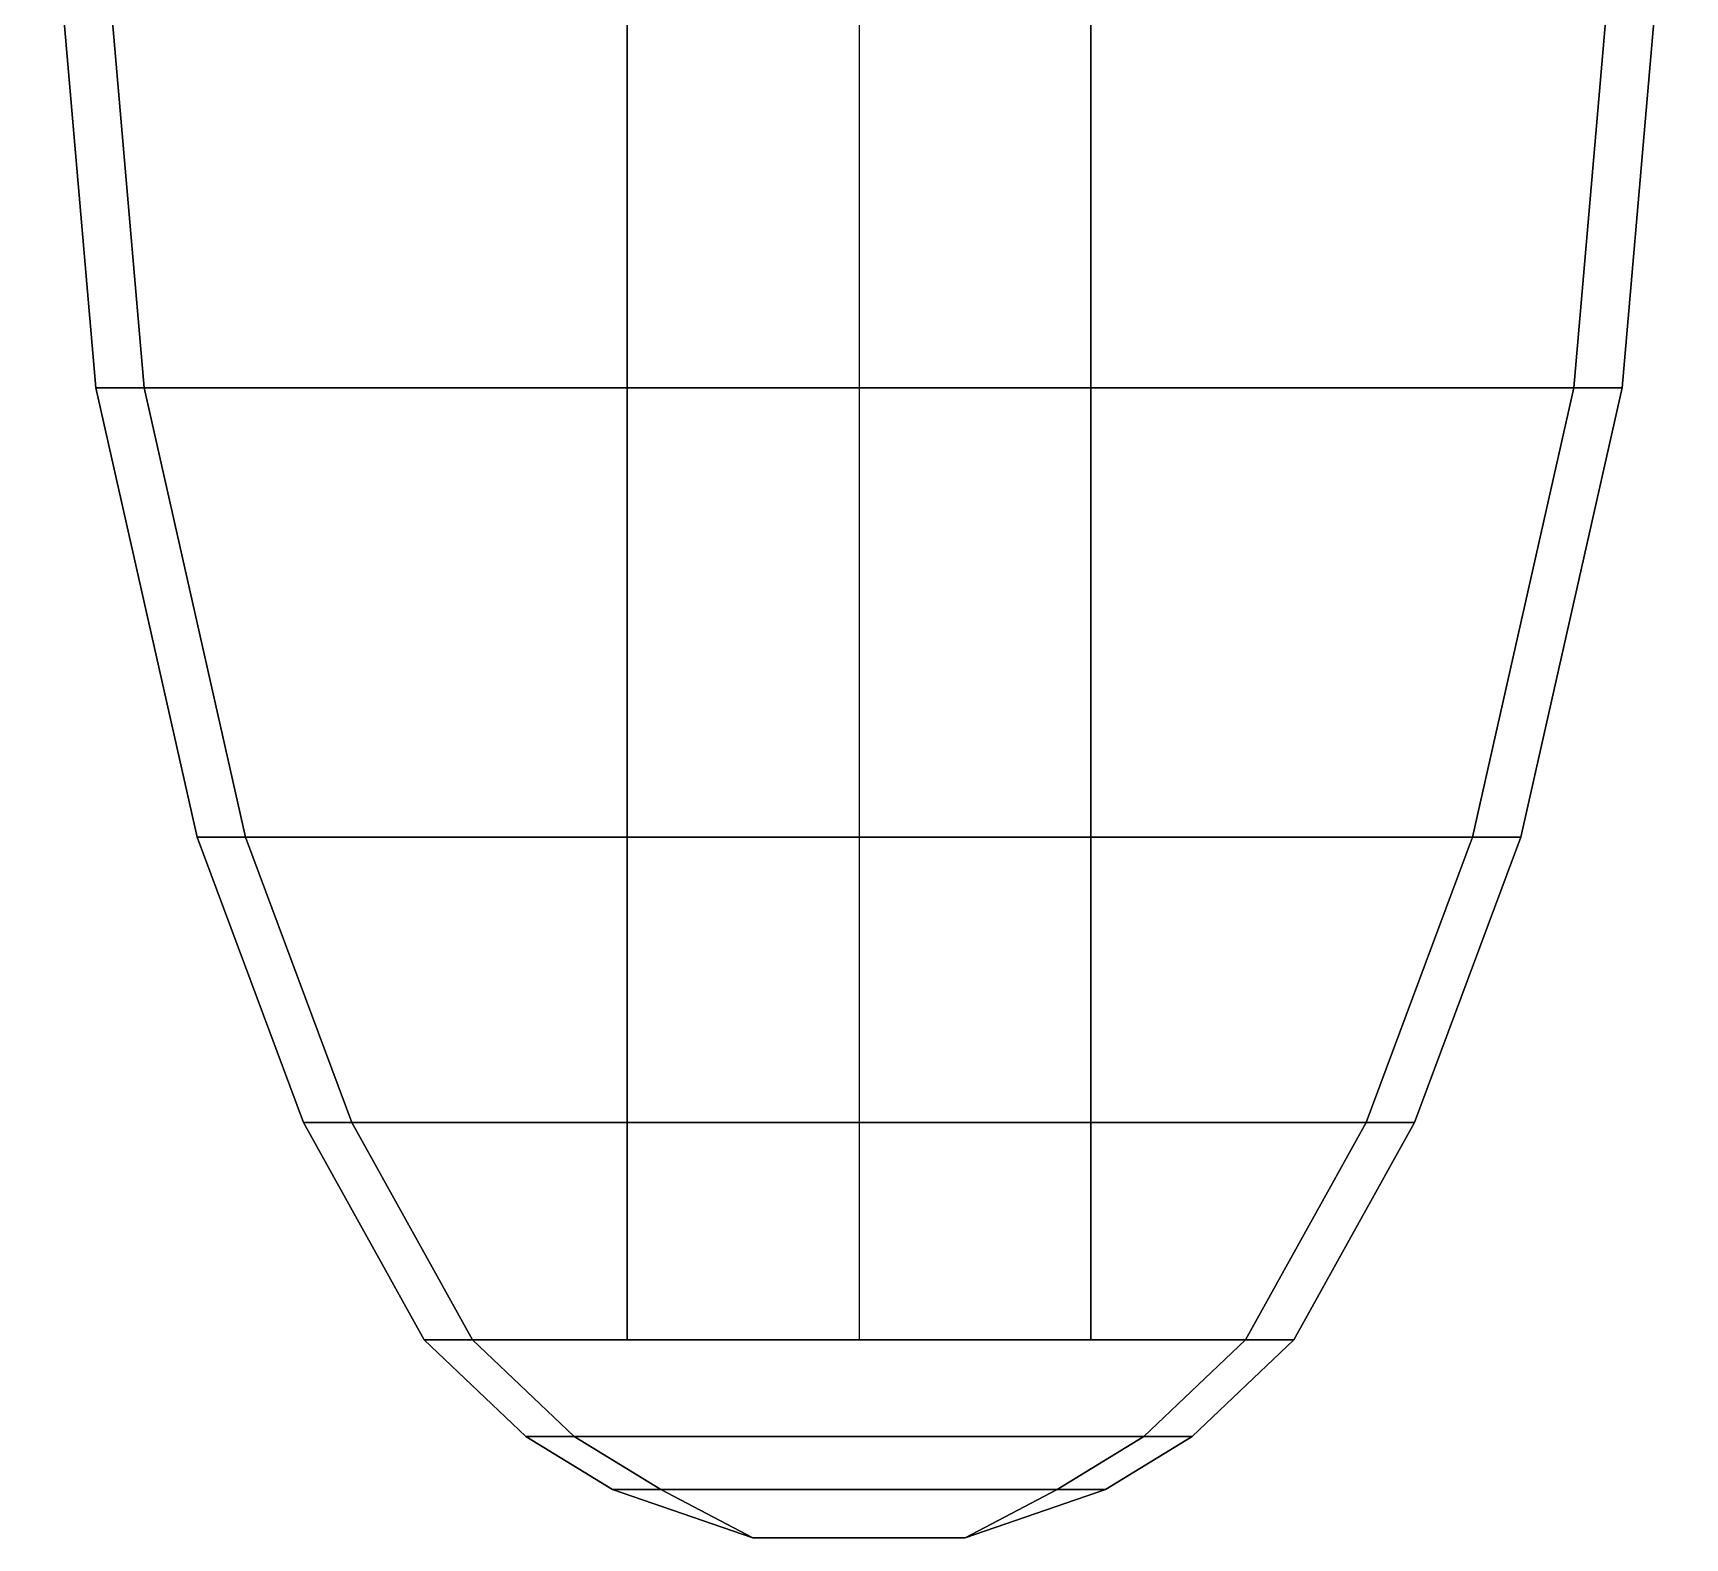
# Model space of a CAD drawing. Header units: millimetres. Extents: x -1.8 to 1.8, y -13.2 to 7.3.
# Drawn here: x -1.71 to 1.71, y -7.27 to -4.155 of the extents above; entities that cross this region are included whole.
import ezdxf

# ---------------------------------------------------------------- set-up
doc = ezdxf.new("R2010")
doc.units = ezdxf.units.MM
doc.layers.add('reference', color=9, linetype='Continuous')

msp = doc.modelspace()

# ---------------------------------------------------------------- linework, layer by layer
for points in [[(-1.58, -4.89, 1.16), (-1.71, -3.39, 1), (-1.71, -3.39, -0.31), (-1.58, -4.89, -0.12)], [(-1.58, -4.89, -0.12), (-1.71, -3.39, -0.31), (-0.48, -3.39, -0.76), (-0.48, -4.89, -0.76)], [(-1.48, -4.89, 1.16), (-1.61, -3.39, 1), (-1.71, -3.39, 1), (-1.58, -4.89, 1.16)], [(1.61, -3.39, 0.47), (-1.61, -3.39, 0.47), (-1.48, -4.89, 0.63), (1.48, -4.89, 0.63)], [(-1.48, -4.89, 0.63), (-1.61, -3.39, 0.47), (-1.61, -3.39, 1), (-1.48, -4.89, 1.16)], [(-0.48, -4.89, -0.76), (-0.48, -3.39, -0.76), (0.48, -3.39, -0.76), (0.48, -4.89, -0.76)], [(0.48, -4.89, -0.76), (0.48, -3.39, -0.76), (1.71, -3.39, -0.31), (1.58, -4.89, -0.12)], [(1.71, -3.39, 1), (1.61, -3.39, 1), (1.48, -4.89, 1.16), (1.58, -4.89, 1.16)], [(1.61, -3.39, 1), (1.61, -3.39, 0.47), (1.48, -4.89, 0.63), (1.48, -4.89, 1.16)], [(1.58, -4.89, -0.12), (1.71, -3.39, -0.31), (1.71, -3.39, 1), (1.58, -4.89, 1.16)], [(-1.37, -5.82, 1.28), (-1.58, -4.89, 1.16), (-1.58, -4.89, -0.12), (-1.37, -5.82, -0.05)], [(-1.37, -5.82, -0.05), (-1.58, -4.89, -0.12), (-0.48, -4.89, -0.76), (-0.48, -5.82, -0.74)], [(-1.27, -5.82, 1.28), (-1.48, -4.89, 1.16), (-1.58, -4.89, 1.16), (-1.37, -5.82, 1.28)], [(1.48, -4.89, 0.63), (-1.48, -4.89, 0.63), (-1.27, -5.82, 0.86), (1.27, -5.82, 0.86)], [(-1.27, -5.82, 0.86), (-1.48, -4.89, 0.63), (-1.48, -4.89, 1.16), (-1.27, -5.82, 1.28)], [(-0.48, -5.82, -0.74), (-0.48, -4.89, -0.76), (0.48, -4.89, -0.76), (0.48, -5.82, -0.74)], [(0.48, -5.82, -0.74), (0.48, -4.89, -0.76), (1.58, -4.89, -0.12), (1.37, -5.82, -0.05)], [(1.58, -4.89, 1.16), (1.48, -4.89, 1.16), (1.27, -5.82, 1.28), (1.37, -5.82, 1.28)], [(1.48, -4.89, 1.16), (1.48, -4.89, 0.63), (1.27, -5.82, 0.86), (1.27, -5.82, 1.28)], [(1.37, -5.82, -0.05), (1.58, -4.89, -0.12), (1.58, -4.89, 1.16), (1.37, -5.82, 1.28)], [(-1.15, -6.41, 1.35), (-1.37, -5.82, 1.28), (-1.37, -5.82, -0.05), (-1.15, -6.41, 0.03)], [(-1.15, -6.41, 0.03), (-1.37, -5.82, -0.05), (-0.48, -5.82, -0.74), (-0.48, -6.41, -0.72)], [(-1.05, -6.41, 1.35), (-1.27, -5.82, 1.28), (-1.37, -5.82, 1.28), (-1.15, -6.41, 1.35)], [(-1.05, -6.41, 0.92), (1.05, -6.41, 0.92), (1.27, -5.82, 0.86), (-1.27, -5.82, 0.86)], [(-1.05, -6.41, 0.92), (-1.27, -5.82, 0.86), (-1.27, -5.82, 1.28), (-1.05, -6.41, 1.35)], [(-0.48, -6.41, -0.72), (-0.48, -5.82, -0.74), (0.48, -5.82, -0.74), (0.48, -6.41, -0.72)], [(0.48, -6.41, -0.72), (0.48, -5.82, -0.74), (1.37, -5.82, -0.05), (1.15, -6.41, 0.03)], [(1.37, -5.82, 1.28), (1.27, -5.82, 1.28), (1.05, -6.41, 1.35), (1.15, -6.41, 1.35)], [(1.27, -5.82, 1.28), (1.27, -5.82, 0.86), (1.05, -6.41, 0.92), (1.05, -6.41, 1.35)], [(1.15, -6.41, 0.03), (1.37, -5.82, -0.05), (1.37, -5.82, 1.28), (1.15, -6.41, 1.35)], [(-0.9, -6.86, 1.42), (-1.15, -6.41, 1.35), (-1.15, -6.41, 0.03), (-0.9, -6.86, 0.11)], [(-0.9, -6.86, 0.11), (-1.15, -6.41, 0.03), (-0.48, -6.41, -0.72), (-0.48, -6.86, -0.68)], [(-0.8, -6.86, 1.42), (-1.05, -6.41, 1.35), (-1.15, -6.41, 1.35), (-0.9, -6.86, 1.42)], [(1.05, -6.41, 0.92), (-1.05, -6.41, 0.92), (-0.8, -6.86, 0.97), (0.8, -6.86, 0.97)], [(-0.8, -6.86, 0.97), (-1.05, -6.41, 0.92), (-1.05, -6.41, 1.35), (-0.8, -6.86, 1.42)], [(-0.48, -6.86, -0.68), (-0.48, -6.41, -0.72), (0.48, -6.41, -0.72), (0.48, -6.86, -0.68)], [(0.48, -6.86, -0.68), (0.48, -6.41, -0.72), (1.15, -6.41, 0.03), (0.9, -6.86, 0.11)], [(1.15, -6.41, 1.35), (1.05, -6.41, 1.35), (0.8, -6.86, 1.42), (0.9, -6.86, 1.42)], [(1.05, -6.41, 1.35), (1.05, -6.41, 0.92), (0.8, -6.86, 0.97), (0.8, -6.86, 1.42)], [(0.9, -6.86, 0.11), (1.15, -6.41, 0.03), (1.15, -6.41, 1.35), (0.9, -6.86, 1.42)], [(-0.69, -7.06, 1.44), (-0.9, -6.86, 1.42), (-0.9, -6.86, 0.11), (-0.69, -7.06, 0.73)], [(0.69, -7.06, 0.73), (-0.69, -7.06, 0.73), (-0.9, -6.86, 0.11), (0.9, -6.86, 0.11)], [(0.9, -6.86, 0.11), (-0.9, -6.86, 0.11), (-0.48, -6.86, -0.68), (0.48, -6.86, -0.68)], [(-0.59, -7.06, 1.44), (-0.8, -6.86, 1.42), (-0.9, -6.86, 1.42), (-0.69, -7.06, 1.44)], [(-0.59, -7.06, 1), (0.59, -7.06, 1), (0.8, -6.86, 0.97), (-0.8, -6.86, 0.97)], [(-0.59, -7.06, 1), (-0.8, -6.86, 0.97), (-0.8, -6.86, 1.42), (-0.59, -7.06, 1.44)], [(0.9, -6.86, 1.42), (0.8, -6.86, 1.42), (0.59, -7.06, 1.44), (0.69, -7.06, 1.44)], [(0.8, -6.86, 1.42), (0.8, -6.86, 0.97), (0.59, -7.06, 1), (0.59, -7.06, 1.44)], [(0.69, -7.06, 0.73), (0.9, -6.86, 0.11), (0.9, -6.86, 1.42), (0.69, -7.06, 1.44)], [(-0.51, -7.17, 1.47), (-0.69, -7.06, 1.44), (-0.69, -7.06, 0.73), (-0.51, -7.17, 0.75)], [(0.51, -7.17, 0.75), (-0.51, -7.17, 0.75), (-0.69, -7.06, 0.73), (0.69, -7.06, 0.73)], [(-0.41, -7.17, 1.47), (-0.59, -7.06, 1.44), (-0.69, -7.06, 1.44), (-0.51, -7.17, 1.47)], [(0.59, -7.06, 1), (-0.59, -7.06, 1), (-0.41, -7.17, 1.01), (0.41, -7.17, 1.01)], [(-0.41, -7.17, 1.01), (-0.59, -7.06, 1), (-0.59, -7.06, 1.44), (-0.41, -7.17, 1.47)], [(0.69, -7.06, 1.44), (0.59, -7.06, 1.44), (0.41, -7.17, 1.47), (0.51, -7.17, 1.47)], [(0.59, -7.06, 1.44), (0.59, -7.06, 1), (0.41, -7.17, 1.01), (0.41, -7.17, 1.47)], [(0.51, -7.17, 0.75), (0.69, -7.06, 0.73), (0.69, -7.06, 1.44), (0.51, -7.17, 1.47)], [(-0.22, -7.27, 1.47), (-0.51, -7.17, 1.47), (-0.51, -7.17, 0.75), (-0.22, -7.27, 1.16)], [(0.22, -7.27, 1.16), (-0.22, -7.27, 1.16), (-0.51, -7.17, 0.75), (0.51, -7.17, 0.75)], [(-0.41, -7.17, 1.47), (-0.41, -7.17, 1.47), (-0.51, -7.17, 1.47), (-0.22, -7.27, 1.47)], [(0.22, -7.27, 1.47), (0.41, -7.17, 1.47), (-0.41, -7.17, 1.47), (-0.22, -7.27, 1.47)], [(0.41, -7.17, 1.47), (0.41, -7.17, 1.01), (-0.41, -7.17, 1.01), (-0.41, -7.17, 1.47)], [(0.22, -7.27, 1.16), (0.51, -7.17, 0.75), (0.51, -7.17, 1.47), (0.22, -7.27, 1.47)], [(0.51, -7.17, 1.47), (0.41, -7.17, 1.47), (0.41, -7.17, 1.47), (0.22, -7.27, 1.47)], [(0.22, -7.27, 1.47), (-0.22, -7.27, 1.47), (-0.22, -7.27, 1.16), (0.22, -7.27, 1.16)]]:
    msp.add_3dface(points)
at = {"layer": 'reference', "extrusion": (-1, 0, 0)}
msp.add_line((0, 6.36, 4.27), (0, -6.86, 4.27), dxfattribs=at)

doc.saveas('drawing.dxf')
